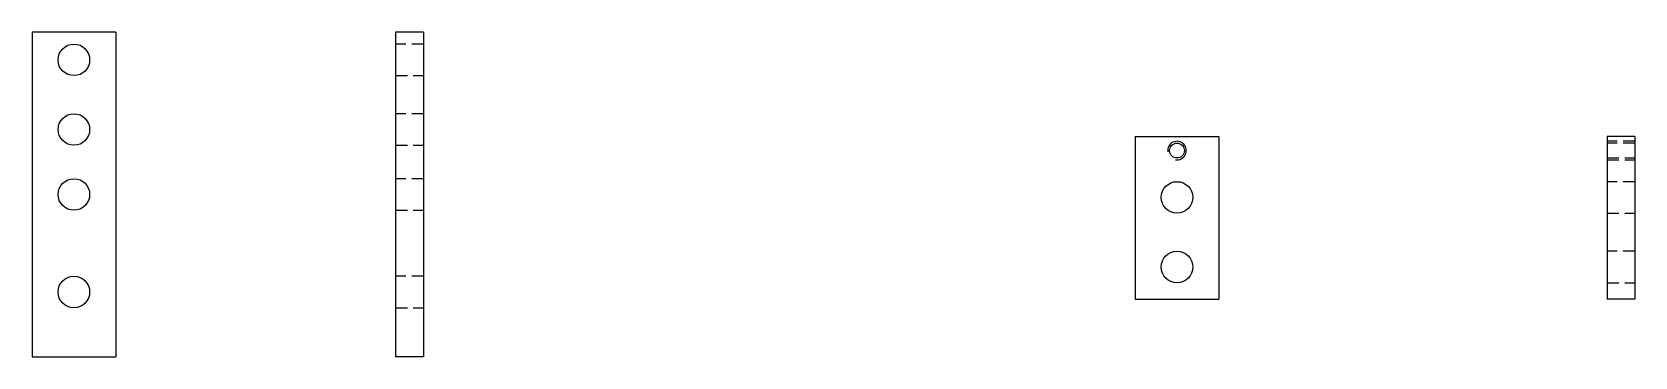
# Model space of a CAD drawing. Extents: x 74 to 246, y 101 to 136.
import ezdxf

# ---------------------------------------------------------------- set-up
doc = ezdxf.new("R2010")
doc.units = 0
doc.header["$LTSCALE"] = 12.7
doc.linetypes.add('HIDDEN', pattern=[0.15, 0.1, -0.05])
for name, color, linetype in [('HIDDEN', 7, 'HIDDEN'), ('SIDE_THREAD_SYMBOLS_HIDDEN', 7, 'HIDDEN'), ('SURFACE_THREAD_SYMBOLS_ON_', 7, 'CONTINUOUS'), ('VISIBLE', 7, 'CONTINUOUS')]:
    doc.layers.add(name, color=color, linetype=linetype)

msp = doc.modelspace()

# ---------------------------------------------------------------- linework, layer by layer
at = {"layer": 'HIDDEN'}
for p, q in [((115.97, 134.41), (112.97, 134.41)), ((112.97, 131.01), (115.97, 131.01)), ((115.97, 126.91), (112.97, 126.91)), ((112.97, 123.51), (115.97, 123.51)), ((246.37, 123.74), (243.37, 123.74)), ((243.37, 122.14), (246.37, 122.14)), ((115.97, 119.91), (112.97, 119.91)), ((246.37, 119.59), (243.37, 119.59)), ((112.97, 116.51), (115.97, 116.51)), ((243.37, 116.19), (246.37, 116.19)), ((246.37, 112.09), (243.37, 112.09)), ((115.97, 109.41), (112.97, 109.41)), ((243.37, 108.69), (246.37, 108.69)), ((112.97, 106.01), (115.97, 106.01))]:
    msp.add_line(p, q, dxfattribs=at)
at = {"layer": 'SIDE_THREAD_SYMBOLS_HIDDEN'}
for p, q in [((246.37, 123.94), (243.37, 123.94)), ((243.37, 121.94), (246.37, 121.94))]:
    msp.add_line(p, q, dxfattribs=at)
at = {"layer": 'SURFACE_THREAD_SYMBOLS_ON_'}
msp.add_arc((197.08, 122.94), 1, 260, 188, dxfattribs=at)
at = {"layer": 'VISIBLE'}
for p, q in [((73.84, 135.71), (73.84, 100.71)), ((82.84, 135.71), (73.84, 135.71)), ((82.84, 135.71), (82.84, 100.71)), ((115.97, 135.71), (112.97, 135.71)), ((112.97, 135.71), (112.97, 100.71)), ((115.97, 135.71), (115.97, 100.71)), ((192.58, 124.44), (192.58, 106.94)), ((192.58, 124.44), (201.58, 124.44)), ((201.58, 124.44), (201.58, 106.94)), ((243.37, 124.44), (243.37, 106.94)), ((246.37, 124.44), (243.37, 124.44)), ((246.37, 124.44), (246.37, 106.94)), ((192.58, 106.94), (201.58, 106.94)), ((246.37, 106.94), (243.37, 106.94)), ((73.84, 100.71), (82.84, 100.71)), ((115.97, 100.71), (112.97, 100.71))]:
    msp.add_line(p, q, dxfattribs=at)
for centre, radius in [((78.34, 132.71), 1.7), ((78.34, 125.21), 1.7), ((197.08, 122.94), 0.8), ((78.34, 118.21), 1.7), ((197.08, 117.89), 1.7), ((197.08, 110.39), 1.7), ((78.34, 107.71), 1.7)]:
    msp.add_circle(centre, radius, dxfattribs=at)

doc.saveas('drawing.dxf')
